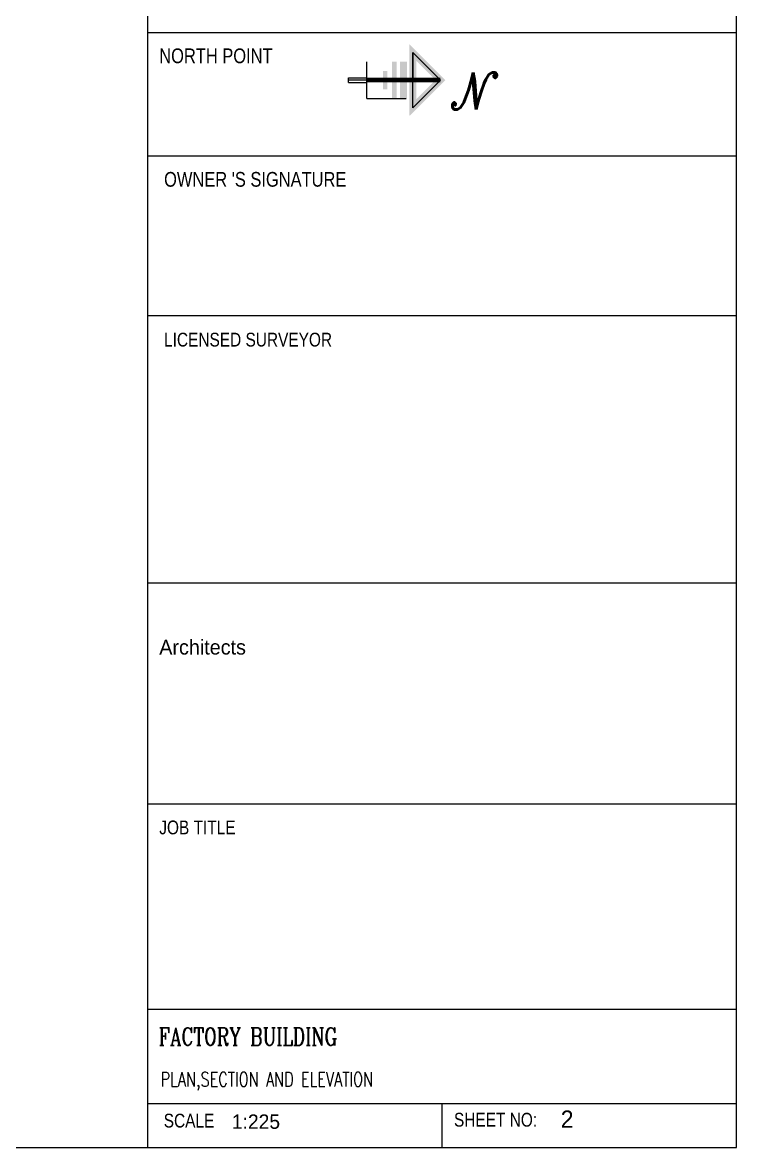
# Model space of a CAD drawing. Header units: metres. Extents: x 1422408 to 2267428, y 4130 to 80428.
# Drawn here: x 2267306.6 to 2267348.1, y 4199.3 to 4264.7 of the extents above; entities that cross this region are included whole.
import ezdxf
from ezdxf.enums import TextEntityAlignment as Align

# ---------------------------------------------------------------- set-up
doc = ezdxf.new("R2010")
doc.units = ezdxf.units.M
doc.header["$LTSCALE"] = 3.5
doc.header["$MEASUREMENT"] = 0
doc.layers.get('0').update_dxf_attribs({"linetype": 'CONTINUOUS'})
for name, color, linetype in [('TITLE', 7, 'CONTINUOUS'), ('WAL', 1, 'CONTINUOUS'), ('WIN', 8, 'CONTINUOUS')]:
    doc.layers.add(name, color=color, linetype=linetype)
doc.styles.add('A', font='arial.ttf', dxfattribs={"width": 0.9, "height": 7.5})
doc.styles.add('SCRIPTC', font='scriptc_.ttf', dxfattribs={"height": 48})
doc.styles.add('TITLE1', font='romanc__.ttf', dxfattribs={"width": 0.75, "height": 0.2})

msp = doc.modelspace()

# ---------------------------------------------------------------- linework, layer by layer
for p, q in [((2267329.32913, 4262.94998), (2267329.32913, 4261.34614)), ((2267329.32913, 4262.94998), (2267330.93296, 4261.34614)), ((2267329.32913, 4259.74231), (2267329.32913, 4262.94998)), ((2267329.32913, 4261.34614), (2267325.58685, 4261.34614)), ((2267330.93296, 4261.34614), (2267329.32913, 4259.74231))]:
    msp.add_line(p, q)
at = {"color": 1}
for p, q in [((2267326.65607, 4260.27692), (2267326.65607, 4262.41536)), ((2267325.58685, 4261.21249), (2267325.58685, 4261.4798)), ((2267325.58685, 4261.4798), (2267326.65607, 4261.4798)), ((2267325.58685, 4261.21249), (2267326.65607, 4261.21249)), ((2267326.65607, 4260.27692), (2267328.94678, 4260.27692))]:
    msp.add_line(p, q, dxfattribs=at)
at = {"const_width": 0.26731}
msp.add_lwpolyline([(2267326.65607, 4261.34614), (2267330.92979, 4261.34614)], dxfattribs=at)
for points in [[(2267329.12865, 4263.43398), (2267329.52961, 4262.46598), (2267331.21648, 4261.34614), (2267330.64944, 4261.34614)], [(2267329.12865, 4259.74231), (2267329.52961, 4259.74231), (2267329.12865, 4263.43398), (2267329.52961, 4262.46598)], [(2267327.59164, 4261.88075), (2267327.85895, 4261.88075), (2267327.59164, 4261.88075), (2267327.85895, 4261.88075)], [(2267327.59164, 4260.81153), (2267327.85895, 4260.81153), (2267327.59164, 4261.88075), (2267327.85895, 4261.88075)], [(2267328.12625, 4260.27692), (2267328.39356, 4260.27692), (2267328.12625, 4262.41536), (2267328.39356, 4262.41536)], [(2267328.12625, 4262.41536), (2267328.39356, 4262.41536), (2267328.12625, 4262.41536), (2267328.39356, 4262.41536)], [(2267328.59404, 4260.27692), (2267328.995, 4260.27692), (2267328.59404, 4262.41536), (2267328.995, 4262.41536)], [(2267328.59404, 4262.41536), (2267328.995, 4262.41536), (2267328.59404, 4262.41536), (2267328.995, 4262.41536)], [(2267331.21648, 4261.34614), (2267330.64944, 4261.34614), (2267329.12865, 4259.25831), (2267329.52961, 4260.22631)], [(2267329.12865, 4259.25831), (2267329.52961, 4260.22631), (2267329.12865, 4259.74231), (2267329.52961, 4259.74231)]]:
    msp.add_trace(points)
at = {"color": 1}
msp.add_trace([(2267326.65607, 4262.41536), (2267328.79452, 4262.41536), (2267326.65607, 4262.41536), (2267328.79452, 4262.41536)], dxfattribs=at)
at = {"layer": 'TITLE', "color": 1}
for p, q in [((2267313.92549, 4264.1093), (2267348.14059, 4264.1093)), ((2267313.92549, 4256.94952), (2267348.14059, 4256.94952)), ((2267313.92549, 4247.66014), (2267348.14059, 4247.66014)), ((2267313.92549, 4232.12125), (2267348.14059, 4232.12125)), ((2267313.92549, 4219.29058), (2267348.14059, 4219.29058))]:
    msp.add_line(p, q, dxfattribs=at)
at = {"layer": 'TITLE', "color": 9}
for p, q in [((2267313.92549, 4207.34289), (2267348.14059, 4207.34289)), ((2267313.92549, 4201.86207), (2267348.14059, 4201.86207)), ((2267331.03304, 4199.30817), (2267331.03304, 4201.86207))]:
    msp.add_line(p, q, dxfattribs=at)
at = {"layer": 'WAL', "linetype": 'Continuous', "ltscale": 0.25}
msp.add_lwpolyline([(2267156.48302, 4331.79971), (2267156.48302, 4199.30817), (2267348.14059, 4199.30817), (2267348.14059, 4331.79971)], close=True, dxfattribs=at)
at = {"layer": 'WIN'}
msp.add_line((2267313.92549, 4199.30817), (2267313.92549, 4311.62919), dxfattribs=at)

# ---------------------------------------------------------------- texts
at = {"style": 'SCRIPTC'}
msp.add_text('N', height=2.13844, dxfattribs=at).set_placement((2267332.88279, 4259.64304), align=Align.CENTER)
at = {"layer": 'TITLE', "color": 3, "style": 'A'}
for s, height, width, p in [('NORTH POINT', 0.8553776, 0.8, (2267314.59785, 4262.32818)), ("OWNER 'S SIGNATURE", 0.8553776, 0.8, (2267314.87835, 4255.14914)), ('LICENSED SURVEYOR', 0.8019165, 0.8, (2267314.87835, 4245.85977)), ('Architects', 0.855378, 0.96, (2267314.59785, 4227.95905)), ('JOB TITLE', 0.801916, 0.8, (2267314.59785, 4217.50937)), ('SCALE', 0.801916, 0.8, (2267314.85735, 4200.46871)), ('SHEET NO:', 0.801916, 0.8, (2267331.72414, 4200.52181))]:
    msp.add_text(s, height=height, dxfattribs=dict(at, width=width)).set_placement(p)
at = {"layer": 'TITLE', "color": 5, "style": 'TITLE1', "width": 0.75}
for s, height, p in [('FACTORY BUILDING', 1.0264531, (2267314.56625, 4205.23997)), ('PLAN,SECTION AND ELEVATION', 0.8211625, (2267314.67267, 4202.86203))]:
    msp.add_text(s, height=height, dxfattribs=at).set_placement(p)
at = {"layer": 'TITLE', "color": 2, "style": 'A', "width": 0.96}
for s, height, p in [('1:225', 0.83533, (2267318.81383, 4200.39323)), ('2', 1.0024, (2267337.92433, 4200.4559))]:
    msp.add_text(s, height=height, dxfattribs=at).set_placement(p)

doc.saveas('drawing.dxf')
